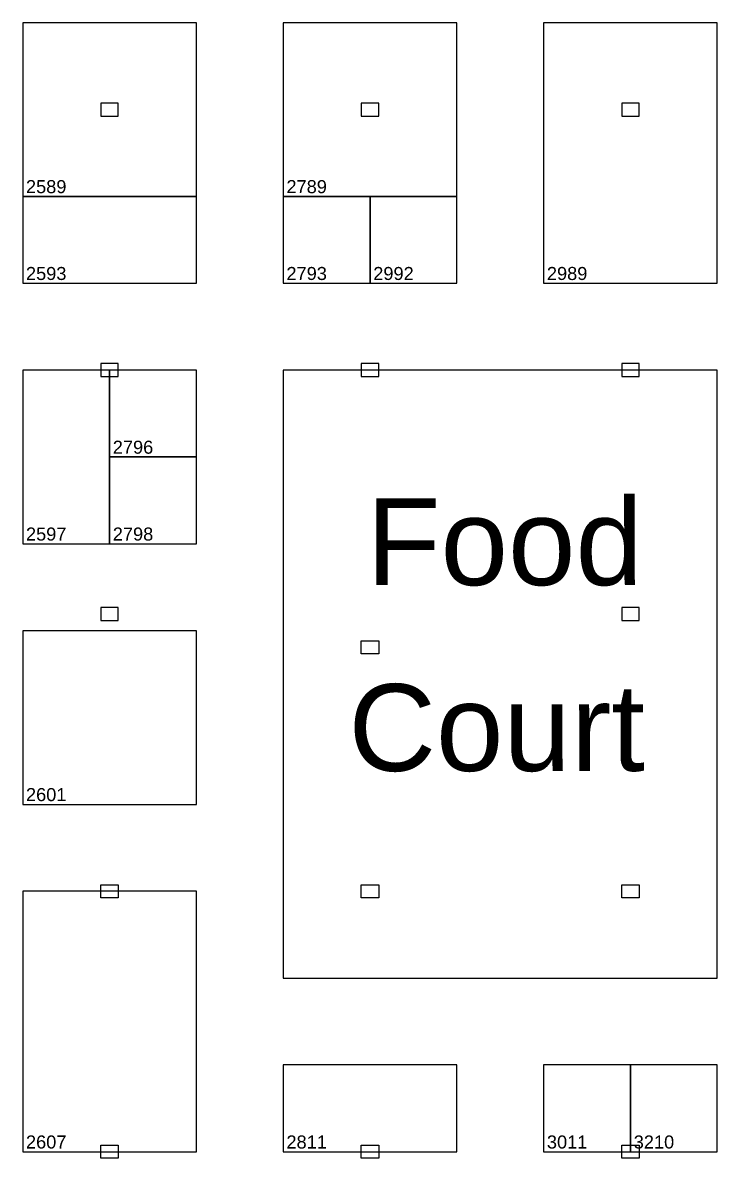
# Model space of a CAD drawing. Extents: x -2543 to 6312, y -522 to 14878.
# Drawn here: x 4320 to 5280, y 5511 to 7080 of the extents above; entities that cross this region are included whole.
import ezdxf

# ---------------------------------------------------------------- set-up
doc = ezdxf.new("R2010")
doc.units = 0
doc.header["$LTSCALE"] = 5000
for name, color, linetype in [('BoothNumber', 7, 'Continuous'), ('BoothOutLine', 7, 'Continuous'), ('DRAWINGLAYER', 7, 'Continuous'), ('show_xref', 7, 'Continuous')]:
    doc.layers.add(name, color=color, linetype=linetype)
doc.styles.add('Arial&EBMS', font='Arial', dxfattribs={"height": 1})
doc.styles.add('Arial&EBMS&B', font='Arial', dxfattribs={"height": 1})

# ---------------------------------------------------------------- blocks, each defined once
blk = doc.blocks.new('FACILITY_X0000198')
at = {"layer": 'show_xref', "color": 0}
for p, q in [((4452, 6969), (4428, 6969)), ((4428, 6969), (4428, 6951)), ((4452, 6951), (4452, 6969)), ((4452, 6969), (4452, 6969)), ((4812, 6969), (4788, 6969)), ((4788, 6969), (4788, 6951)), ((4812, 6951), (4812, 6969)), ((4812, 6969), (4812, 6969)), ((5172, 6969), (5148, 6969)), ((5148, 6969), (5148, 6951)), ((5172, 6951), (5172, 6969)), ((5172, 6969), (5172, 6969)), ((4428, 6951), (4452, 6951)), ((4788, 6951), (4812, 6951)), ((5148, 6951), (5172, 6951)), ((4452, 6609), (4428, 6609)), ((4428, 6609), (4428, 6591)), ((4452, 6591), (4452, 6609)), ((4452, 6609), (4452, 6609)), ((4812, 6609), (4788, 6609)), ((4788, 6609), (4788, 6591)), ((4812, 6591), (4812, 6609)), ((4812, 6609), (4812, 6609)), ((5172, 6609), (5148, 6609)), ((5148, 6609), (5148, 6591)), ((5172, 6591), (5172, 6609)), ((5172, 6609), (5172, 6609)), ((4428, 6591), (4452, 6591)), ((4788, 6591), (4812, 6591)), ((5148, 6591), (5172, 6591)), ((4452, 6272), (4428, 6272)), ((4428, 6272), (4428, 6254)), ((4452, 6254), (4452, 6272)), ((4452, 6272), (4452, 6272)), ((5172, 6272), (5148, 6272)), ((5148, 6272), (5148, 6254)), ((5172, 6254), (5172, 6272)), ((5172, 6272), (5172, 6272)), ((4428, 6254), (4452, 6254)), ((5148, 6254), (5172, 6254)), ((4788, 6208), (4788, 6226)), ((4788, 6226), (4812, 6226)), ((4812, 6226), (4812, 6208)), ((4812, 6208), (4788, 6208)), ((4812, 6208), (4812, 6208)), ((4428, 5871), (4428, 5889)), ((4428, 5889), (4452, 5889)), ((4452, 5889), (4452, 5871)), ((4788, 5871), (4788, 5889)), ((4788, 5889), (4812, 5889)), ((4812, 5889), (4812, 5871)), ((5148, 5871), (5148, 5889)), ((5148, 5889), (5172, 5889)), ((5172, 5889), (5172, 5871)), ((4452, 5871), (4428, 5871)), ((4452, 5871), (4452, 5871)), ((4812, 5871), (4788, 5871)), ((4812, 5871), (4812, 5871)), ((5172, 5871), (5148, 5871)), ((5172, 5871), (5172, 5871)), ((4428, 5511), (4428, 5529)), ((4428, 5529), (4452, 5529)), ((4452, 5529), (4452, 5511)), ((4788, 5511), (4788, 5529)), ((4788, 5529), (4812, 5529)), ((4812, 5529), (4812, 5511)), ((5148, 5511), (5148, 5529)), ((5148, 5529), (5172, 5529)), ((5172, 5529), (5172, 5511)), ((4452, 5511), (4428, 5511)), ((4452, 5511), (4452, 5511)), ((4812, 5511), (4788, 5511)), ((4812, 5511), (4812, 5511)), ((5172, 5511), (5148, 5511)), ((5172, 5511), (5172, 5511))]:
    blk.add_line(p, q, dxfattribs=at)

msp = doc.modelspace()

# ---------------------------------------------------------------- linework, layer by layer
at = {"layer": 'BoothOutLine'}
for points in [[(4320, 7080), (4320, 6840), (4560, 6840), (4560, 7080), (4320, 7080)], [(4680, 7080), (4680, 6840), (4920, 6840), (4920, 7080), (4680, 7080)], [(5040, 7080), (5040, 6720), (5280, 6720), (5280, 7080), (5040, 7080)], [(4320, 6840), (4320, 6720), (4560, 6720), (4560, 6840), (4320, 6840)], [(4680, 6840), (4680, 6720), (4800, 6720), (4800, 6840), (4680, 6840)], [(4800, 6840), (4800, 6720), (4920, 6720), (4920, 6840), (4800, 6840)], [(4320, 6600), (4320, 6360), (4440, 6360), (4440, 6600), (4320, 6600)], [(4440, 6600), (4440, 6480), (4560, 6480), (4560, 6600), (4440, 6600)], [(4440, 6480), (4440, 6360), (4560, 6360), (4560, 6480), (4440, 6480)], [(4320, 6240), (4320, 6000), (4560, 6000), (4560, 6240), (4320, 6240)], [(4320, 5880), (4320, 5520), (4560, 5520), (4560, 5880), (4320, 5880)], [(4680, 5640), (4680, 5520), (4920, 5520), (4920, 5640), (4680, 5640)], [(5040, 5640), (5040, 5520), (5160, 5520), (5160, 5640), (5040, 5640)], [(5160, 5640), (5160, 5520), (5280, 5520), (5280, 5640), (5160, 5640)]]:
    msp.add_lwpolyline(points, close=True, dxfattribs=at)
at = {"layer": 'DRAWINGLAYER'}
msp.add_lwpolyline([(5280, 5760), (5280, 6600), (4680, 6600), (4680, 5760)], close=True, dxfattribs=at)

# ---------------------------------------------------------------- block references
msp.add_blockref('FACILITY_X0000198', (0, 0))

# ---------------------------------------------------------------- texts
at = {"layer": 'BoothNumber', "style": 'Arial&EBMS'}
for s, p in [('2589', (4324.5, 6844.5)), ('2789', (4684.5, 6844.5)), ('2593', (4324.5, 6724.5)), ('2793', (4684.5, 6724.5)), ('2992', (4804.5, 6724.5)), ('2989', (5044.5, 6724.5)), ('2796', (4444.5, 6484.5)), ('2597', (4324.5, 6364.5)), ('2798', (4444.5, 6364.5)), ('2601', (4324.5, 6004.5)), ('2607', (4324.5, 5524.5)), ('2811', (4684.5, 5524.5)), ('3011', (5044.5, 5524.5)), ('3210', (5164.5, 5524.5))]:
    msp.add_text(s, height=18, dxfattribs=at).set_placement(p)
at = {"layer": 'DRAWINGLAYER', "color": 178, "true_color": 0x000000, "style": 'Arial&EBMS&B'}
for s, p in [('Food', (4795.158142, 6302.910237)), ('Court', (4770.174076, 6046.156406))]:
    msp.add_text(s, height=120, dxfattribs=at).set_placement(p)

doc.saveas('drawing.dxf')
